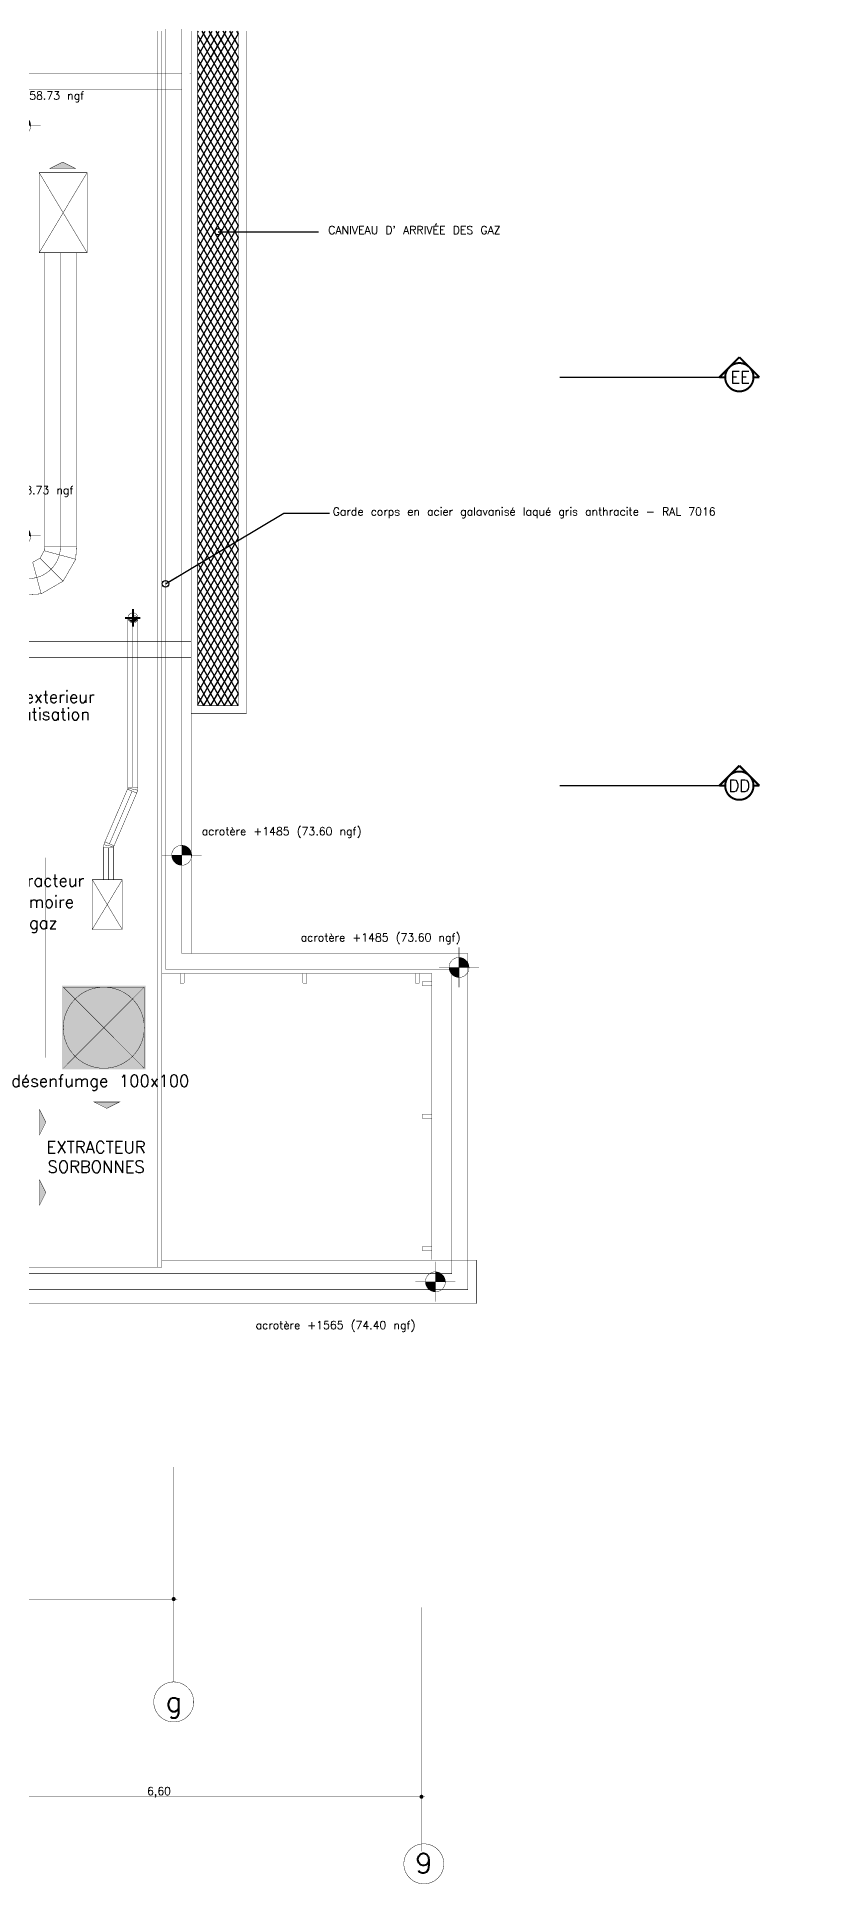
# Model space of a CAD drawing. Header units: inches. Extents: x -539189 to -457489, y 27559 to 80335.
# Drawn here: x -467100 to -457489, y 27651 to 50734 of the extents above; entities that cross this region are included whole.
import ezdxf

# ---------------------------------------------------------------- set-up
doc = ezdxf.new("R2010")
doc.units = ezdxf.units.IN
doc.header["$MEASUREMENT"] = 0
for name, pattern in [('Achse', [115, 0, -40, 75, 0]), ('AXES2', [1125, 750, -125, 125, -125]), ('DISCONTINU2', [375, 250, -125]), ('pontille 1', [133.333333, 66.666667, -66.666667]), ('Tiretet', [546.805537, 264.583325, -105.833328, 70.555556, -105.833328])]:
    doc.linetypes.add(name, pattern=pattern)
for name, color, linetype in [('00 cloisons', 7, 'Continuous'), ('00 cotations', 7, 'Continuous'), ('00 hachures', 7, 'Continuous'), ('00 légendes', 7, 'Continuous'), ('00 skydomes + désenf', 7, 'Continuous'), ('00 traits de coupes', 7, 'Continuous'), ('00 équipements siretec', 7, 'Continuous'), ('ArchiCAD', 7, 'Continuous'), ('calepinages', 7, 'Continuous'), ('CLIMATISATION', 7, 'Continuous'), ('Extraction Sorbonne', 7, 'Continuous'), ('FISA_CAD', 7, 'Continuous'), ('murs peripherique', 7, 'Continuous'), ('textes', 7, 'Continuous'), ('VMC', 7, 'Continuous'), ('VMC_A', 7, 'Continuous')]:
    doc.layers.add(name, color=color, linetype=linetype)
doc.styles.get("Standard").update_dxf_attribs({"font": 'txt', "bigfont": 'BIGFONT.SHX'})
doc.dimstyles.new('Dimstyle_40', dxfattribs={"dimtxt": 100, "dimasz": 85.5, "dimexe": 0.18, "dimexo": 0, "dimgap": 0.09, "dimtad": 1, "dimtih": 1, "dimtoh": 1, "dimlfac": 0.001, "dimzin": 0, "dimdsep": 46, "dimtxsty": 'Standard', "dimblk": 'ARROWHEAD_11', "dimblk1": 'ARROWHEAD_11', "dimblk2": 'ARROWHEAD_11', "dimcen": 0.09, "dimclrd": 7, "dimclre": 7, "dimclrt": 7, "dimadec": 1, "dimazin": 0, "dimtfac": 1, "dimtdec": 4, "dimtmove": 0, "dimatfit": 3, "dimfxl": 1, "dimtolj": 1, "dimtzin": 0, "dimarcsym": 0})
doc.dimstyles.new('Dimstyle_41', dxfattribs={"dimtxt": 0.18, "dimasz": 164.16, "dimexe": 0.18, "dimexo": 0.0625, "dimgap": 0.09, "dimtad": 0, "dimtih": 1, "dimtoh": 1, "dimdec": 4, "dimzin": 0, "dimdsep": 46, "dimcen": 0.09, "dimadec": 0, "dimazin": 0, "dimtfac": 1, "dimtdec": 4, "dimtmove": 0, "dimatfit": 3, "dimldrblk": 'ARROWHEAD_1', "dimfxl": 1, "dimtolj": 1, "dimtzin": 0, "dimarcsym": 0})

# ---------------------------------------------------------------- blocks, each defined once
blk = doc.blocks.new('WALL_1675', base_point=(-465284, 39029))
at = {"layer": '00 cloisons', "color": 7, "linetype": 'Continuous', "const_width": 5}
for points in [[(-465309, 39029), (-465309, 38909)], [(-465259, 39029), (-465309, 39029)], [(-465259, 38909), (-465259, 39029)], [(-465309, 38909), (-465259, 38909)]]:
    blk.add_lwpolyline(points, dxfattribs=at)
blk = doc.blocks.new('WALL_1676', base_point=(-463748, 39029))
at = {"layer": '00 cloisons', "color": 7, "linetype": 'Continuous', "const_width": 5}
for points in [[(-463773, 39029), (-463773, 38909)], [(-463723, 39029), (-463773, 39029)], [(-463723, 38909), (-463723, 39029)], [(-463773, 38909), (-463723, 38909)]]:
    blk.add_lwpolyline(points, dxfattribs=at)
blk = doc.blocks.new('WALL_1677', base_point=(-462338, 39029))
at = {"layer": '00 cloisons', "color": 7, "linetype": 'Continuous', "const_width": 5}
for points in [[(-462363, 39029), (-462364, 38909)], [(-462313, 39029), (-462363, 39029)], [(-462314, 38909), (-462313, 39029)], [(-462364, 38909), (-462314, 38909)]]:
    blk.add_lwpolyline(points, dxfattribs=at)
blk = doc.blocks.new('WALL_1690', base_point=(-462158, 37246))
at = {"layer": '00 cloisons', "color": 7, "linetype": 'Continuous', "const_width": 5}
for points in [[(-462158, 37271), (-462279, 37271)], [(-462279, 37271), (-462279, 37221)], [(-462279, 37221), (-462158, 37221)], [(-462158, 37221), (-462158, 37271)]]:
    blk.add_lwpolyline(points, dxfattribs=at)
blk = doc.blocks.new('WALL_1691', base_point=(-462158, 35590))
at = {"layer": '00 cloisons', "color": 7, "linetype": 'Continuous', "const_width": 5}
for points in [[(-462158, 35615), (-462279, 35615)], [(-462279, 35615), (-462279, 35565)], [(-462279, 35565), (-462158, 35565)], [(-462158, 35565), (-462158, 35615)]]:
    blk.add_lwpolyline(points, dxfattribs=at)
blk = doc.blocks.new('WALL_1692', base_point=(-462158, 38901))
at = {"layer": '00 cloisons', "color": 7, "linetype": 'Continuous', "const_width": 5}
for points in [[(-462158, 38926), (-462279, 38926)], [(-462279, 38926), (-462279, 38876)], [(-462279, 38876), (-462158, 38876)], [(-462158, 38876), (-462158, 38926)]]:
    blk.add_lwpolyline(points, dxfattribs=at)
blk = doc.blocks.new('*D50')
at = {"layer": '00 cotations', "color": 7, "linetype": 'Continuous'}
for points, const_width in [([(-472211, 31212, 1), (-472166, 31212, 1)], 5), ([(-472200, 31212, 1), (-472177, 31212, 1)], 22.5), ([(-465411, 31212, 1), (-465366, 31212, 1)], 5), ([(-465400, 31212, 1), (-465377, 31212, 1)], 22.5)]:
    blk.add_lwpolyline(points, format="xyb", close=True, dxfattribs=dict(at, const_width=const_width))
at = {"layer": '00 cotations', "color": 7, "linetype": 'Continuous', "const_width": 5}
for points in [[(-472188, 31235), (-472188, 31297)], [(-472188, 31128), (-472188, 31190)], [(-472166, 31212), (-465411, 31212)], [(-465388, 31235), (-465388, 31297)], [(-465388, 31128), (-465388, 31190)], [(-465366, 31212), (-465343, 31212)]]:
    blk.add_lwpolyline(points, dxfattribs=at)
at = {"layer": '00 cotations', "color": 7, "insert": (-468922, 31332), "char_height": 100, "attachment_point": 1}
blk.add_mtext('\\A1;{\\Ftxt.shx|c0;6,80}', dxfattribs=at)
blk = doc.blocks.new('ARROWHEAD_11')
at = {"color": 0, "linetype": 'Continuous'}
blk.add_line((0, 0), (-1, 0), dxfattribs=at)
at = {"color": 0, "linetype": 'Continuous', "const_width": 0.25}
blk.add_lwpolyline([(-0.125, 0, 1), (0.125, 0, 1)], format="xyb", close=True, dxfattribs=at)
blk = doc.blocks.new('*D56')
at = {"layer": '00 cotations', "color": 7, "linetype": 'Continuous'}
for points, const_width in [([(-468911, 28742, 1), (-468866, 28742, 1)], 5), ([(-468900, 28742, 1), (-468877, 28742, 1)], 22.5), ([(-462311, 28742, 1), (-462266, 28742, 1)], 5), ([(-462300, 28742, 1), (-462277, 28742, 1)], 22.5)]:
    blk.add_lwpolyline(points, format="xyb", close=True, dxfattribs=dict(at, const_width=const_width))
at = {"layer": '00 cotations', "color": 7, "linetype": 'Continuous', "const_width": 5}
for points in [[(-468888, 28764), (-468888, 28826)], [(-468888, 28658), (-468888, 28719)], [(-468866, 28742), (-462311, 28742)], [(-462288, 28764), (-462288, 28826)], [(-462288, 28658), (-462288, 28719)], [(-462266, 28742), (-462243, 28742)]]:
    blk.add_lwpolyline(points, dxfattribs=at)
at = {"layer": '00 cotations', "color": 7, "insert": (-465722, 28862), "char_height": 100, "attachment_point": 1}
blk.add_mtext('\\A1;{\\Ftxt.shx|c0;6,60}', dxfattribs=at)
blk = doc.blocks.new('LEVDIM_99', base_point=(-467303, 44498))
at = {"layer": '00 cotations', "color": 7, "linetype": 'Continuous', "const_width": 5}
blk.add_lwpolyline([(-467428, 44498, 1), (-467178, 44498, 1)], format="xyb", close=True, dxfattribs=at)
at = {"layer": '00 cotations', "color": 7, "linetype": 'Continuous', "const_width": 125}
for points in [[(-467365, 44498, 0.414214), (-467303, 44435)], [(-467240, 44498, 0.414214), (-467303, 44560)]]:
    blk.add_lwpolyline(points, format="xyb", dxfattribs=at)
at = {"layer": '00 cotations', "color": 7, "linetype": 'Continuous', "const_width": 5}
for points in [[(-467303, 44248), (-467303, 44748)], [(-467553, 44498), (-467053, 44498)]]:
    blk.add_lwpolyline(points, dxfattribs=at)
at = {"layer": '00 cotations', "color": 7, "insert": (-467832, 45121), "char_height": 100, "attachment_point": 1}
blk.add_mtext('\\A1;{\\Ftxt.shx|c0;-,002 58.73 ngf}', dxfattribs=at)
blk = doc.blocks.new('LEVDIM_100', base_point=(-467303, 49626))
at = {"layer": '00 cotations', "color": 7, "linetype": 'Continuous', "const_width": 5}
for points in [[(-467303, 49376), (-467303, 49876)], [(-467553, 49626), (-467053, 49626)]]:
    blk.add_lwpolyline(points, dxfattribs=at)
blk.add_lwpolyline([(-467428, 49626, 1), (-467178, 49626, 1)], format="xyb", close=True, dxfattribs=at)
at = {"layer": '00 cotations', "color": 7, "linetype": 'Continuous', "const_width": 125}
for points in [[(-467365, 49626, 0.414214), (-467303, 49563)], [(-467240, 49626, 0.414214), (-467303, 49688)]]:
    blk.add_lwpolyline(points, format="xyb", dxfattribs=at)
at = {"layer": '00 cotations', "color": 7, "insert": (-467697, 50051), "char_height": 100, "attachment_point": 1}
blk.add_mtext('\\A1;{\\Ftxt.shx|c0;-,002 58.73 ngf}', dxfattribs=at)
blk = doc.blocks.new('LEVDIM_101', base_point=(-461819, 39105))
at = {"layer": '00 cotations', "color": 7, "linetype": 'Continuous', "const_width": 5}
for points in [[(-461819, 38855), (-461819, 39355)], [(-462069, 39105), (-461569, 39105)]]:
    blk.add_lwpolyline(points, dxfattribs=at)
blk.add_lwpolyline([(-461944, 39105, 1), (-461694, 39105, 1)], format="xyb", close=True, dxfattribs=at)
at = {"layer": '00 cotations', "color": 7, "linetype": 'Continuous', "const_width": 125}
for points in [[(-461882, 39105, 0.414214), (-461819, 39043)], [(-461757, 39105, 0.414214), (-461819, 39168)]]:
    blk.add_lwpolyline(points, format="xyb", dxfattribs=at)
at = {"layer": '00 cotations', "color": 7, "insert": (-463800, 39530), "char_height": 100, "attachment_point": 1}
blk.add_mtext('\\A1;{\\Ftxt.shx|c0;acrotère +1485 (73.60 ngf)}', dxfattribs=at)
blk = doc.blocks.new('LEVDIM_102', base_point=(-462114, 35177))
at = {"layer": '00 cotations', "color": 7, "linetype": 'Continuous', "const_width": 5}
for points in [[(-462114, 34927), (-462114, 35427)], [(-462364, 35177), (-461864, 35177)]]:
    blk.add_lwpolyline(points, dxfattribs=at)
blk.add_lwpolyline([(-462239, 35177, 1), (-461989, 35177, 1)], format="xyb", close=True, dxfattribs=at)
at = {"layer": '00 cotations', "color": 7, "linetype": 'Continuous', "const_width": 125}
for points in [[(-462177, 35177, 0.414214), (-462114, 35114)], [(-462052, 35177, 0.414214), (-462114, 35239)]]:
    blk.add_lwpolyline(points, format="xyb", dxfattribs=at)
at = {"layer": '00 cotations', "color": 7, "insert": (-464363, 34686), "char_height": 100, "attachment_point": 1}
blk.add_mtext('\\A1;{\\Ftxt.shx|c0;acrotère +1565 (74.40 ngf)}', dxfattribs=at)
blk = doc.blocks.new('LEVDIM_104', base_point=(-465288, 40507))
at = {"layer": '00 cotations', "color": 7, "linetype": 'Continuous', "const_width": 5}
blk.add_lwpolyline([(-465413, 40507, 1), (-465163, 40507, 1)], format="xyb", close=True, dxfattribs=at)
at = {"layer": '00 cotations', "color": 7, "linetype": 'Continuous', "const_width": 125}
for points in [[(-465226, 40507, 0.414214), (-465288, 40570)], [(-465351, 40507, 0.414214), (-465288, 40445)]]:
    blk.add_lwpolyline(points, format="xyb", dxfattribs=at)
at = {"layer": '00 cotations', "color": 7, "linetype": 'Continuous', "const_width": 5}
for points in [[(-465288, 40257), (-465288, 40757)], [(-465538, 40507), (-465038, 40507)]]:
    blk.add_lwpolyline(points, dxfattribs=at)
at = {"layer": '00 cotations', "color": 7, "insert": (-465038, 40857), "char_height": 100, "attachment_point": 1}
blk.add_mtext('\\A1;{\\Ftxt.shx|c0;acrotère +1485 (73.60 ngf)}', dxfattribs=at)
blk = doc.blocks.new('CUTPLANE_7', base_point=(-507647, 41377))
at = {"layer": '00 traits de coupes', "color": 7, "linetype": 'Continuous', "const_width": 25}
for points in [[(-458562, 41377), (-458312, 41627)], [(-458312, 41627), (-458062, 41377)], [(-458489, 41377), (-458562, 41377)], [(-458062, 41377), (-458135, 41377)]]:
    blk.add_lwpolyline(points, dxfattribs=at)
blk.add_lwpolyline([(-458489, 41377, 1), (-458135, 41377, 1)], format="xyb", close=True, dxfattribs=at)
at = {"layer": '00 traits de coupes', "color": 171, "linetype": 'Tiretet', "const_width": 17.5}
blk.add_lwpolyline([(-460562, 41377), (-458562, 41377)], dxfattribs=at)
at = {"layer": 'ArchiCAD', "color": 7, "insert": (-458448, 41302), "char_height": 150, "attachment_point": 7}
blk.add_mtext('\\A1;{\\Ftxt.shx|c0;DD}', dxfattribs=at)
blk = doc.blocks.new('CUTPLANE_8', base_point=(-507647, 46481))
at = {"layer": '00 traits de coupes', "color": 7, "linetype": 'Continuous', "const_width": 25}
for points in [[(-458562, 46481), (-458312, 46731)], [(-458312, 46731), (-458062, 46481)], [(-458489, 46481), (-458562, 46481)], [(-458062, 46481), (-458135, 46481)]]:
    blk.add_lwpolyline(points, dxfattribs=at)
blk.add_lwpolyline([(-458489, 46481, 1), (-458135, 46481, 1)], format="xyb", close=True, dxfattribs=at)
at = {"layer": '00 traits de coupes', "color": 171, "linetype": 'Tiretet', "const_width": 17.5}
blk.add_lwpolyline([(-460562, 46481), (-458562, 46481)], dxfattribs=at)
at = {"layer": 'ArchiCAD', "color": 7, "insert": (-458424, 46406), "char_height": 150, "attachment_point": 7}
blk.add_mtext('\\A1;{\\Ftxt.shx|c0;EE}', dxfattribs=at)
blk = doc.blocks.new('ARROWHEAD_1')
at = {"color": 0, "linetype": 'Continuous'}
blk.add_line((0, 0), (-1, 0), dxfattribs=at)
blk.add_circle((0, 0), 0.25, dxfattribs=at)

msp = doc.modelspace()

# ---------------------------------------------------------------- hatches: boundary and pattern name
at = {"layer": '00 skydomes + désenf'}
for points in [[(-466786.389, 37830.306), (-465739.871, 37830.306), (-465739.871, 38876.824), (-466786.389, 38876.824)], [(-466768.398, 38858.895), (-465757.946, 38858.895), (-465757.946, 37846), (-466768.398, 37846)]]:
    msp.add_hatch(color=255, dxfattribs=at).paths.add_polyline_path(points, flags=0)
at = {"layer": 'ArchiCAD'}
h = msp.add_hatch(dxfattribs=at)
h.set_pattern_fill('ISOLATION_LAINE_DE_ROCHE', color=253, style=0, pattern_type=2)
h.set_pattern_definition([(60, (0, 0), (-64.951905, 37.5), []), (120, (0, 0), (64.951905, 37.5), [])])
h.paths.add_polyline_path([(-464578.567, 50807.699), (-465088.563, 50807.699), (-465088.563, 42376.801), (-464578.572, 42376.801)], flags=0)
at = {"layer": 'Extraction Sorbonne'}
for points in [[(-466937.687, 49090.151), (-466777.687, 49170.151), (-466617.687, 49090.151)], [(-466617.687, 49090.151), (-466937.687, 49090.151)], [(-467067.958, 37010.909), (-467067.958, 37330.909)], [(-467067.958, 37330.909), (-466987.958, 37170.909), (-467067.958, 37010.909)], [(-467067.958, 36131.26), (-467067.958, 36451.26)], [(-467067.958, 36451.26), (-466987.958, 36291.26), (-467067.958, 36131.26)]]:
    msp.add_hatch(color=82, dxfattribs=at).paths.add_polyline_path(points, flags=0)
at = {"layer": 'FISA_CAD'}
for points in [[(-466385.856, 37424.125), (-466065.856, 37424.125)], [(-466065.856, 37424.125), (-466225.856, 37344.125), (-466385.856, 37424.125)]]:
    msp.add_hatch(color=1, dxfattribs=at).paths.add_polyline_path(points, flags=0)

# ---------------------------------------------------------------- linework, layer by layer
at = {"layer": '00 hachures', "color": 7, "linetype": 'Continuous', "const_width": 5}
for points in [[(-465588.517, 50807.717), (-465588.517, 35358.658)], [(-465538.517, 50807.717), (-465538.517, 35358.658)], [(-465168.517, 50807.686), (-465168.517, 39278.547)], [(-465537.607, 42654.676), (-465537.607, 39029.178)], [(-461708.267, 39278.472), (-465168.517, 39278.547)], [(-461708.247, 35447.159), (-461708.247, 39278.472)], [(-462158.029, 39029.178), (-465537.607, 39029.178)], [(-462158.029, 35453.725), (-462158.029, 39029.178)], [(-465538.517, 35358.658), (-483638.267, 35358.658)], [(-461598.267, 35447.159), (-461598.267, 34907.519)], [(-483638.267, 34907.519), (-461598.267, 34907.519)]]:
    msp.add_lwpolyline(points, dxfattribs=at)
at = {"layer": '00 hachures', "color": 7, "linetype": 'Achse', "const_width": 5}
for points in [[(-465488.267, 50976.801), (-465488.267, 39078.519)], [(-465288.267, 50976.801), (-465288.267, 39278.519)], [(-503438.267, 50272.492), (-465288.267, 50272.492)], [(-465188.268, 50272.492), (-465168.517, 50272.492)], [(-503438.267, 50072.492), (-465288.267, 50072.492)], [(-468788.267, 43176.653), (-465168.517, 43176.653)], [(-465168.517, 42976.752), (-468785.316, 42976.752)], [(-465488.267, 42476.801), (-465488.267, 42976.801)], [(-461708.107, 39278.519), (-465288.267, 39278.519)], [(-461902.507, 39078.519), (-465488.267, 39078.519)], [(-461908.267, 39078.519), (-461908.267, 35278.621)], [(-461708.267, 39078.519), (-461708.267, 35078.621)], [(-461708.114, 39078.248), (-461708.267, 39078.248)], [(-461908.267, 35278.621), (-483638.267, 35278.621)], [(-461708.267, 35078.621), (-483638.267, 35078.621)]]:
    msp.add_lwpolyline(points, dxfattribs=at)
at = {"layer": '00 hachures', "color": 7, "linetype": 'DISCONTINU2', "const_width": 0.25}
msp.add_lwpolyline([(-468988.267, 37976.802), (-466988.268, 37976.802), (-466988.268, 40476.801), (-468988.267, 40476.801)], close=True, dxfattribs=at)
at = {"layer": '00 skydomes + désenf', "color": 1, "linetype": 'Continuous', "const_width": 0.25}
for points in [[(-466786.389, 37830.306), (-465739.871, 37830.306), (-465739.871, 38876.824), (-466786.389, 38876.824)], [(-466768.398, 38858.895), (-465757.946, 38858.895), (-465757.946, 37846), (-466768.398, 37846)]]:
    msp.add_lwpolyline(points, close=True, dxfattribs=at)
at = {"layer": '00 skydomes + désenf', "color": 1, "linetype": 'Continuous', "const_width": 5}
msp.add_lwpolyline([(-466770.303, 38352.447, 1), (-465756.042, 38352.447, 1)], format="xyb", close=True, dxfattribs=at)
at = {"layer": '00 skydomes + désenf', "color": 1, "linetype": 'pontille 1', "const_width": 5}
for points in [[(-466768.398, 38858.895), (-465757.946, 37846)], [(-466768.398, 37846), (-465757.946, 38858.895)]]:
    msp.add_lwpolyline(points, dxfattribs=at)
at = {"layer": '00 équipements siretec', "color": 1, "linetype": 'Tiretet', "const_width": 5}
for points in [[(-465638.267, 29926.699, 1), (-465138.267, 29926.699, 1)], [(-462509.022, 27903.364, 1), (-462009.022, 27903.364, 1)]]:
    msp.add_lwpolyline(points, format="xyb", close=True, dxfattribs=at)
at = {"layer": 'calepinages', "color": 7, "linetype": 'Continuous', "const_width": 5}
msp.add_lwpolyline([(-461598.267, 34907.519), (-461598.267, 35358.658)], dxfattribs=at)
at = {"layer": 'Extraction Sorbonne', "color": 82, "linetype": 'AXES2', "const_width": 5}
for points in [[(-466937.687, 49090.151), (-466617.687, 49090.151), (-466777.687, 49170.151)], [(-467067.958, 37330.909), (-467067.958, 37010.909), (-466987.958, 37170.909)], [(-467067.958, 36451.26), (-467067.958, 36131.26), (-466987.958, 36291.26)]]:
    msp.add_lwpolyline(points, close=True, dxfattribs=at)
for points in [[(-466471.433, 49037.4), (-467071.421, 48037.418)], [(-467071.421, 49037.4), (-466471.433, 48037.418)], [(-467008.109, 44312.444), (-467005.158, 44365.243)], [(-467005.158, 44365.243), (-466605.158, 44365.243)], [(-466614.011, 44206.846), (-466605.158, 44365.243)], [(-467152.358, 44168.194), (-467060.908, 44220.994)], [(-467060.908, 44220.994), (-467008.109, 44312.444)], [(-466772.408, 43932.494), (-466614.011, 44206.846)], [(-467046.76, 43774.097), (-466772.408, 43932.494)], [(-467205.158, 43765.243), (-467046.76, 43774.097)]]:
    msp.add_lwpolyline(points, dxfattribs=at)
at = {"layer": 'Extraction Sorbonne', "color": 82, "linetype": 'Continuous', "const_width": 5}
msp.add_lwpolyline([(-466471.433, 49037.4), (-466471.433, 48037.418), (-467071.421, 48037.418), (-467071.421, 49037.4)], close=True, dxfattribs=at)
for points in [[(-467005.158, 44365.243), (-467005.158, 48037.418)], [(-466805.158, 44365.243), (-466805.158, 48037.418)], [(-466605.158, 44365.243), (-466605.158, 48037.418)], [(-467152.358, 44168.194), (-467046.76, 43774.097)], [(-467060.908, 44220.994), (-466772.408, 43932.494)], [(-467008.109, 44312.444), (-466614.011, 44206.846)]]:
    msp.add_lwpolyline(points, dxfattribs=at)
at = {"layer": 'Extraction Sorbonne', "color": 82, "linetype": 'AXES2', "const_width": 5}
msp.add_lwpolyline([(-467205.158, 43965.243, 0.414213562), (-466805.158, 44365.243)], format="xyb", dxfattribs=at)
at = {"layer": 'FISA_CAD', "color": 1, "linetype": 'Continuous', "const_width": 5}
msp.add_lwpolyline([(-466065.856, 37424.125), (-466385.856, 37424.125), (-466225.856, 37344.125)], close=True, dxfattribs=at)
at = {"layer": 'murs peripherique', "color": 7, "linetype": 'Continuous', "const_width": 5}
for points in [[(-465088.563, 50807.688), (-465088.563, 42376.801)], [(-464578.571, 50807.699), (-464578.571, 42376.801)], [(-464478.563, 50807.702), (-464478.563, 42276.801)], [(-465168.517, 42276.684), (-464478.563, 42276.684)], [(-465088.563, 42376.801), (-464578.571, 42376.801)], [(-461598.267, 35447.159), (-465538.517, 35447.159)]]:
    msp.add_lwpolyline(points, dxfattribs=at)
at = {"layer": 'murs peripherique', "color": 1, "linetype": 'Tiretet', "const_width": 5}
for points in [[(-465388.267, 32861.919), (-465388.267, 30176.699)], [(-462288.267, 28061.126), (-462288.267, 31107.794)]]:
    msp.add_lwpolyline(points, dxfattribs=at)
at = {"layer": 'VMC', "color": 1, "linetype": 'Continuous', "const_width": 5}
for points in [[(-465898.619, 43536.452, 1), (-465898.619, 43411.452)], [(-465951.728, 43473.952, 0.150139779), (-465945.488, 43453.638)], [(-465951.728, 43473.952, 1), (-465845.51, 43473.952)], [(-465951.728, 43473.952, 1), (-465898.619, 43473.952)], [(-465945.355, 43453.576, 0.812993423), (-465847.634, 43473.952)], [(-465945.355, 43453.576, 0.66644385), (-465896.495, 43473.952)], [(-465937.652, 43448.248, 0.744252547), (-465851.883, 43473.952)], [(-465933.948, 43437.826, 0.485850036), (-465887.997, 43473.952)], [(-465932.945, 43441.955, 0.485850036), (-465892.246, 43473.952)], [(-465927.771, 43438.585, 0.166910225), (-465885.921, 43444.852)], [(-465898.619, 43411.452, 1), (-465898.619, 43536.452)], [(-465845.51, 43473.952, 1), (-465898.619, 43473.952)], [(-465893.692, 43447.027, 0.178755976), (-465883.748, 43473.952)], [(-465891.431, 43445.093, 0.344394639), (-465868.878, 43473.952)], [(-465890.463, 43444.265, 0.178755976), (-465879.5, 43473.952)], [(-465887.585, 43441.803, 0.320374696), (-465864.629, 43473.952)], [(-465887.235, 43441.504, 0.178755976), (-465875.251, 43473.952)], [(-465858.787, 43473.952, 1), (-465885.342, 43473.952)], [(-465884.006, 43438.742, 0.178755976), (-465871.002, 43473.952)], [(-465883.906, 43438.657, 0.302733846), (-465860.38, 43473.952)], [(-465882.646, 43434.582, 0.3053369), (-465856.132, 43473.952)]]:
    msp.add_lwpolyline(points, format="xyb", dxfattribs=at)
for points in [[(-465961.119, 43473.952), (-465961.119, 41358.826)], [(-465898.619, 43473.952), (-465898.619, 41358.826)], [(-465847.634, 43473.952), (-465896.495, 43473.952)], [(-465836.119, 43473.952), (-465836.119, 41358.826)], [(-465966.199, 41334.144), (-466249.546, 40674.986)], [(-465962.402, 41346.226), (-465966.199, 41334.144)], [(-465851.36, 41284.779), (-465966.199, 41334.144)], [(-465961.119, 41358.826), (-465962.402, 41346.226)], [(-465962.402, 41346.226), (-465838.744, 41320.775)], [(-465836.119, 41358.826), (-465961.119, 41358.826)], [(-465838.744, 41320.775), (-465851.36, 41284.779)], [(-465836.119, 41358.826), (-465838.744, 41320.775)], [(-465908.78, 41309.461), (-466192.126, 40650.304)], [(-465851.36, 41284.779), (-466134.707, 40625.621)], [(-466262.161, 40638.991), (-466264.787, 40600.939)], [(-466249.546, 40674.986), (-466262.161, 40638.991)], [(-466138.504, 40613.539), (-466262.161, 40638.991)], [(-466134.707, 40625.621), (-466249.546, 40674.986)], [(-466134.707, 40625.621), (-466138.504, 40613.539)], [(-466139.787, 40600.939), (-466264.787, 40600.939)], [(-466264.787, 40600.939), (-466264.787, 40202.571)], [(-466202.287, 40600.939), (-466202.287, 40202.571)], [(-466138.504, 40613.539), (-466139.787, 40600.939)], [(-466139.787, 40600.939), (-466139.787, 40202.571)], [(-466032.02, 40202.571), (-466407.646, 39579.895)], [(-466407.646, 40202.571), (-466032.02, 39579.895)]]:
    msp.add_lwpolyline(points, dxfattribs=at)
msp.add_lwpolyline([(-466032.02, 40202.571), (-466032.02, 39579.895), (-466407.646, 39579.895), (-466407.646, 40202.571)], close=True, dxfattribs=at)
at = {"layer": 'VMC_A', "color": 7, "linetype": 'Continuous', "const_width": 25}
for points in [[(-465998.502, 43473.952), (-465805.709, 43473.952)], [(-465898.619, 43585.7), (-465898.619, 43363.632)]]:
    msp.add_lwpolyline(points, dxfattribs=at)

# ---------------------------------------------------------------- block references
at = {"layer": '00 cloisons', "color": 7}
for name, p in [('WALL_1675', (-465283.806, 39029.173)), ('WALL_1676', (-463747.862, 39029.173)), ('WALL_1677', (-462338.499, 39029.173)), ('WALL_1692', (-462158.199, 38900.974)), ('WALL_1690', (-462158.199, 37245.501)), ('WALL_1691', (-462158.199, 35590.029))]:
    msp.add_blockref(name, p, dxfattribs=at)
at = {"layer": '00 cotations', "color": 7}
for name, p in [('LEVDIM_100', (-467302.703, 49625.932)), ('LEVDIM_99', (-467302.703, 44497.926)), ('LEVDIM_104', (-465288.267, 40507.083)), ('LEVDIM_101', (-461819.006, 39105.404)), ('LEVDIM_102', (-462114.479, 35176.717))]:
    msp.add_blockref(name, p, dxfattribs=at)
at = {"layer": '00 traits de coupes', "color": 171}
for name, p in [('CUTPLANE_8', (-507646.888, 46481.135)), ('CUTPLANE_7', (-507646.888, 41377.025))]:
    msp.add_blockref(name, p, dxfattribs=at)

# ---------------------------------------------------------------- texts
at = {"layer": '00 légendes', "color": 7, "insert": (-463399.408, 44785.847), "char_height": 100, "attachment_point": 4}
msp.add_mtext('\\A1;{\\Ftxt.shx|c0;\\C7;Garde corps en acier galavanisé laqué gris anthracite - RAL 7016 }', dxfattribs=at)
at = {"layer": '00 skydomes + désenf', "color": 1, "insert": (-466307.066, 37762.708), "char_height": 150, "width": 2550.83747, "attachment_point": 2}
msp.add_mtext('\\A1;{\\Ftxt.shx|c0;\\C1;désenfumge 100x100}', dxfattribs=at)
at = {"layer": '00 équipements siretec', "color": 1, "attachment_point": 2}
for s, insert, char_height, width in [('\\A1;{\\Ftxt.shx|c0;\\C1;g}', (-465388.267, 30058.842), 250.00001, 500), ('\\A1;{\\Ftxt.shx|c0;\\C1;9}', (-462259.022, 28035.509), 250, 355.25334)]:
    msp.add_mtext(s, dxfattribs=dict(at, insert=insert, char_height=char_height, width=width))
at = {"layer": 'CLIMATISATION', "color": 1, "insert": (-468073.117, 42563.545), "char_height": 150, "width": 3149.47768, "attachment_point": 1, "line_spacing_factor": 0.864656}
msp.add_mtext('\\A1;{\\Ftxt.shx|c0;\\C1;groupe exterieur \\Pde climatisation}', dxfattribs=at)
at = {"layer": 'Extraction Sorbonne', "color": 82, "insert": (-466359.211, 36933.939), "char_height": 150, "width": 1663.77717, "attachment_point": 2, "line_spacing_factor": 0.972874}
msp.add_mtext('\\A1;{\\Ftxt.shx|c0;\\C82;EXTRACTEUR\\PSORBONNES}', dxfattribs=at)
at = {"layer": 'textes', "color": 7, "insert": (-461298.598, 48320.366), "char_height": 100, "attachment_point": 6}
msp.add_mtext("\\A1;{\\Ftxt.shx|c0;\\C7;CANIVEAU D' ARRIVÉE DES GAZ }", dxfattribs=at)
at = {"layer": 'VMC', "color": 1, "insert": (-467021.739, 40266.843), "char_height": 150, "width": 1186.43229, "attachment_point": 2, "line_spacing_factor": 1.059886}
msp.add_mtext('\\A1;{\\Ftxt.shx|c0;\\C1;Extracteur \\Parmoire\\Pgaz}', dxfattribs=at)

# ---------------------------------------------------------------- dimensions: what is measured, and where the dimension line sits
at = {"layer": '00 cotations', "color": 7, "linetype": 'Continuous'}
for base, p1, p2, picture, middle in [((-498588.267, 31212.2), (-472188.267, 32861.919), (-465388.267, 32861.919), '*D50', (-468788.267, 31282.2)), ((-495288.267, 28741.938), (-468888.267, 31107.794), (-462288.267, 31107.794), '*D56', (-465588.267, 28811.938))]:
    dim = msp.add_linear_dim(base=base, p1=p1, p2=p2, dimstyle='Dimstyle_40', dxfattribs=at)
    dim.commit()
    dim.dimension.update_dxf_attribs({"geometry": picture, "text_midpoint": middle})

# ---------------------------------------------------------------- leaders
at = {"layer": '00 légendes', "color": 7, "linetype": 'Continuous', "annotation_type": 0, "has_hookline": 1, "hookline_direction": 0, "text_width": 5950}
msp.add_leader([(-465490.139, 43899.305), (-464010.889, 44784.307), (-463439.408, 44784.307)], dimstyle='Dimstyle_41', dxfattribs=at)
at = {"layer": 'textes', "color": 7, "linetype": 'Continuous', "annotation_type": 0, "has_hookline": 1, "hookline_direction": 0, "text_width": 2616.667}
msp.add_leader([(-464830.467, 48299.778), (-463577.921, 48299.778)], dimstyle='Dimstyle_41', dxfattribs=at)

doc.saveas('drawing.dxf')
